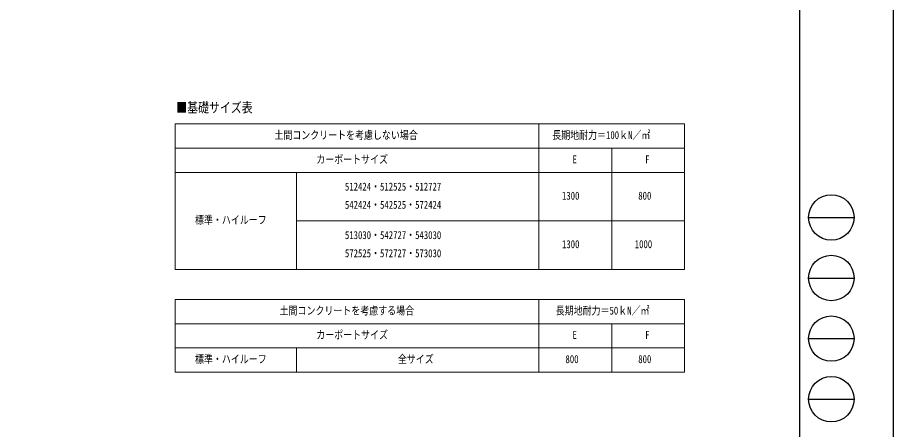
# Model space of a CAD drawing. Units: millimetres, scale not verified. Extents: x -10512 to 10512, y -7425 to 7425.
# Drawn here: x 3291 to 10512, y -3375 to 25 of the extents above; entities that cross this region are included whole.
import ezdxf
from ezdxf.enums import TextEntityAlignment as Align

# ---------------------------------------------------------------- set-up
doc = ezdxf.new("R2010")
doc.units = ezdxf.units.MM
doc.header["$LTSCALE"] = 30
doc.layers.add('0-2_TABLE1', color=7, linetype='Continuous', lineweight=18)
doc.layers.add('0-3_USER1', color=3, linetype='Continuous')
doc.layers.add('0-8_YKK_ZWAK', color=7, linetype='Continuous')
doc.styles.add('ＭＳ ゴシック', font='')
doc.styles.get('ＭＳ ゴシック').set_extended_font_data('MS Gothic')

msp = doc.modelspace()

# ---------------------------------------------------------------- linework, layer by layer
at = {"layer": '0-2_TABLE1'}
for p, q in [((4589.94, -853.51), (8789.94, -853.51)), ((4589.94, -853.51), (4589.94, -2053.51)), ((7589.94, -853.51), (7589.94, -2053.51)), ((8789.94, -853.51), (8789.94, -2053.51)), ((4589.94, -1053.51), (8789.94, -1053.51)), ((8189.94, -1053.51), (8189.94, -2053.51)), ((4589.94, -1253.51), (8789.94, -1253.51)), ((5589.94, -1253.51), (5589.94, -2053.51)), ((5589.94, -1653.51), (8789.94, -1653.51)), ((4589.94, -2053.51), (8789.94, -2053.51)), ((4589.94, -2301.91), (8789.94, -2301.91)), ((4589.94, -2301.91), (4589.94, -2901.91)), ((7589.94, -2301.91), (7589.94, -2901.91)), ((8789.94, -2301.91), (8789.94, -2901.91)), ((4589.94, -2501.91), (8789.94, -2501.91)), ((8189.94, -2501.91), (8189.94, -2901.91)), ((4589.94, -2701.91), (8789.94, -2701.91)), ((5589.94, -2701.91), (5589.94, -2901.91)), ((4589.94, -2901.91), (8789.94, -2901.91))]:
    msp.add_line(p, q, dxfattribs=at)
at = {"layer": '0-8_YKK_ZWAK'}
for p, q in [((9737.55, 6937.5), (9737.55, -6312.5)), ((9812.55, -1625), (10187.55, -1625)), ((9812.55, -2125), (10187.55, -2125)), ((9812.55, -2625), (10187.55, -2625)), ((9812.55, -3125), (10187.55, -3125))]:
    msp.add_line(p, q, dxfattribs=at)
msp.add_lwpolyline([(-10512.5, -7425), (10512.5, -7425), (10512.5, 7425), (-10512.5, 7425)], close=True, dxfattribs=at)
for centre in [(10000.05, -1625), (10000.05, -2125), (10000.05, -2625), (10000.05, -3125)]:
    msp.add_circle(centre, 187.5, dxfattribs=at)

# ---------------------------------------------------------------- texts
at = {"layer": '0-2_TABLE1', "style": 'ＭＳ ゴシック', "width": 0.8}
for s, p in [('土間コンクリートを考慮しない場合', (5408.34, -998.51)), ('長期地耐力＝100ｋN／㎡', (7699.14, -998.51)), ('カーポートサイズ', (5753.94, -1198.51)), ('E', (7865.94, -1198.51)), ('F', (8465.94, -1198.51)), ('512424・512525・512727', (5989.94, -1423.51)), ('1300', (7779.54, -1498.51)), ('800', (8408.34, -1498.51)), ('542424・542525・572424', (5989.94, -1573.51)), ('標準・ハイルーフ', (4753.94, -1698.51)), ('513030・542727・543030', (5989.94, -1823.51)), ('1300', (7779.54, -1898.51)), ('1000', (8379.54, -1898.51)), ('572525・572727・573030', (5989.94, -1973.51)), ('土間コンクリートを考慮する場合', (5451.54, -2446.91)), ('長期地耐力＝50ｋN／㎡', (7727.94, -2446.91)), ('カーポートサイズ', (5753.94, -2646.91)), ('E', (7865.94, -2646.91)), ('F', (8465.94, -2646.91)), ('標準・ハイルーフ', (4753.94, -2846.91)), ('全サイズ', (6426.74, -2846.91)), ('800', (7808.34, -2846.91)), ('800', (8408.34, -2846.91))]:
    msp.add_text(s, height=65.98, dxfattribs=at).set_placement(p, align=Align.BOTTOM_LEFT)
at = {"layer": '0-3_USER1', "style": 'ＭＳ ゴシック', "width": 0.8}
msp.add_text('■基礎サイズ表', height=82.48, dxfattribs=at).set_placement((4599.02, -783.93), align=Align.BOTTOM_LEFT)

doc.saveas('drawing.dxf')
